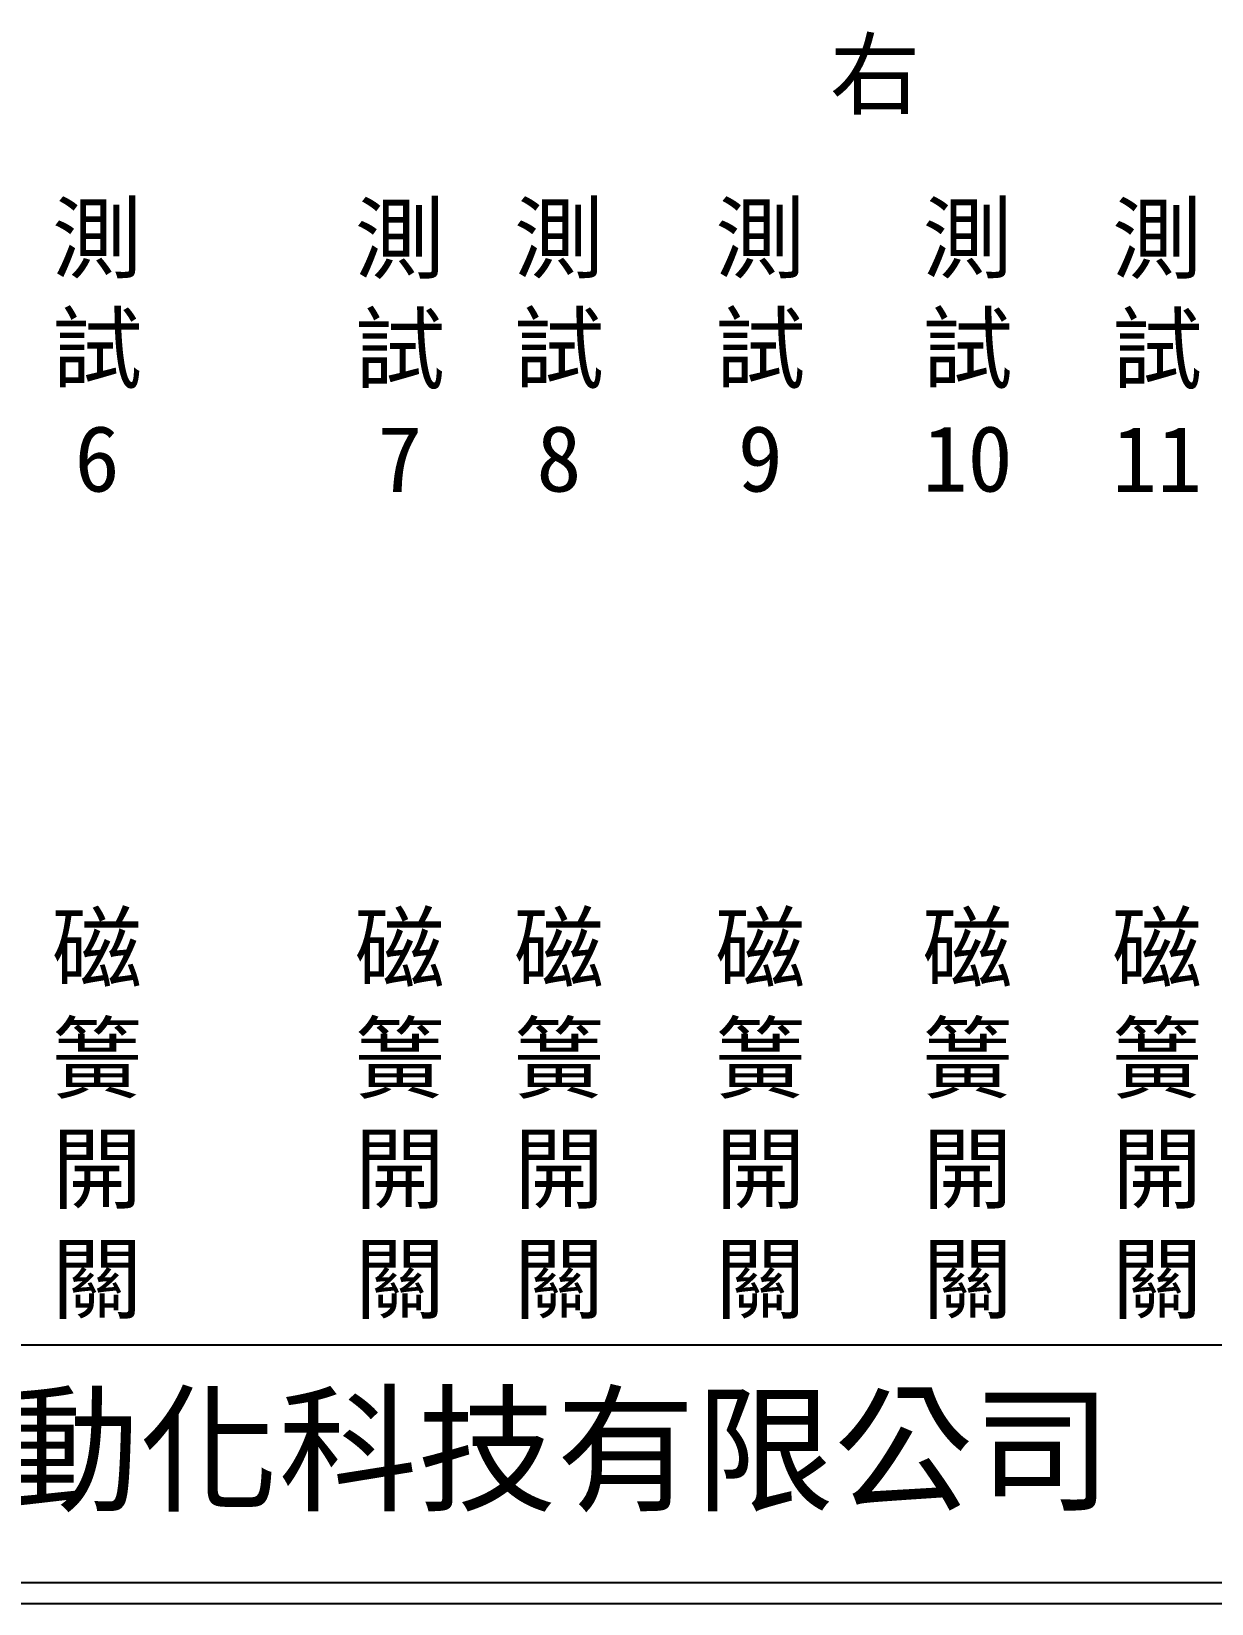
# Model space of a CAD drawing. Extents: x 325 to 612, y 3 to 207.
# Drawn here: x 390.3 to 459.8, y 3 to 95.7 of the extents above; entities that cross this region are included whole.
import ezdxf

# ---------------------------------------------------------------- set-up
doc = ezdxf.new("R2010")
doc.units = 0
doc.layers.add('圖框層', color=7, linetype='CONTINUOUS')
doc.layers.add('標尺寸層', color=3, linetype='CONTINUOUS')
doc.styles.add('CNS', font='romanc.shx', dxfattribs={"bigfont": 'chineset.shx'})
doc.styles.add('STSL', font='KAIU.TTF')

msp = doc.modelspace()

# ---------------------------------------------------------------- linework, layer by layer
at = {"layer": '圖框層', "color": 7}
for p, q in [((326.569, 18.25), (611.07, 18.25)), ((326.569, 4.25), (611.07, 4.25)), ((325.319, 3), (612.319, 3))]:
    msp.add_line(p, q, dxfattribs=at)

# ---------------------------------------------------------------- texts
at = {"layer": '圖框層', "color": 4, "style": 'STSL'}
msp.add_text('泓陞自動化科技有限公司', height=6, dxfattribs=at).set_placement((363.923, 9.076))
at = {"layer": '標尺寸層', "color": 7, "char_height": 3.9, "width": 4.96081, "attachment_point": 5, "style": 'CNS'}
for s, insert in [('{\\fDFKai-SB|b0|i0|c136|p65;右}', (439.995, 92.945)), ('{\\fDFKai-SB|b0|i0|c136|p65;測試6}', (394.142, 76.973)), ('{\\fDFKai-SB|b0|i0|c136|p65;測試7}', (411.983, 76.973)), ('{\\fDFKai-SB|b0|i0|c136|p65;測試8}', (421.364, 76.973)), ('{\\fDFKai-SB|b0|i0|c136|p65;測試9}', (433.231, 76.973)), ('{\\fDFKai-SB|b0|i0|c136|p65;測試10}', (445.446, 76.973)), ('{\\fDFKai-SB|b0|i0|c136|p65;測試11}', (456.614, 76.973)), ('{\\fDFKai-SB|b0|i0|c136|p65;磁簧開關}', (394.142, 31.684)), ('{\\fDFKai-SB|b0|i0|c136|p65;磁簧開關}', (411.983, 31.684)), ('{\\fDFKai-SB|b0|i0|c136|p65;磁簧開關}', (421.364, 31.684)), ('{\\fDFKai-SB|b0|i0|c136|p65;磁簧開關}', (433.231, 31.684)), ('{\\fDFKai-SB|b0|i0|c136|p65;磁簧開關}', (445.446, 31.684)), ('{\\fDFKai-SB|b0|i0|c136|p65;磁簧開關}', (456.614, 31.684))]:
    msp.add_mtext(s, dxfattribs=dict(at, insert=insert))

doc.saveas('drawing.dxf')
